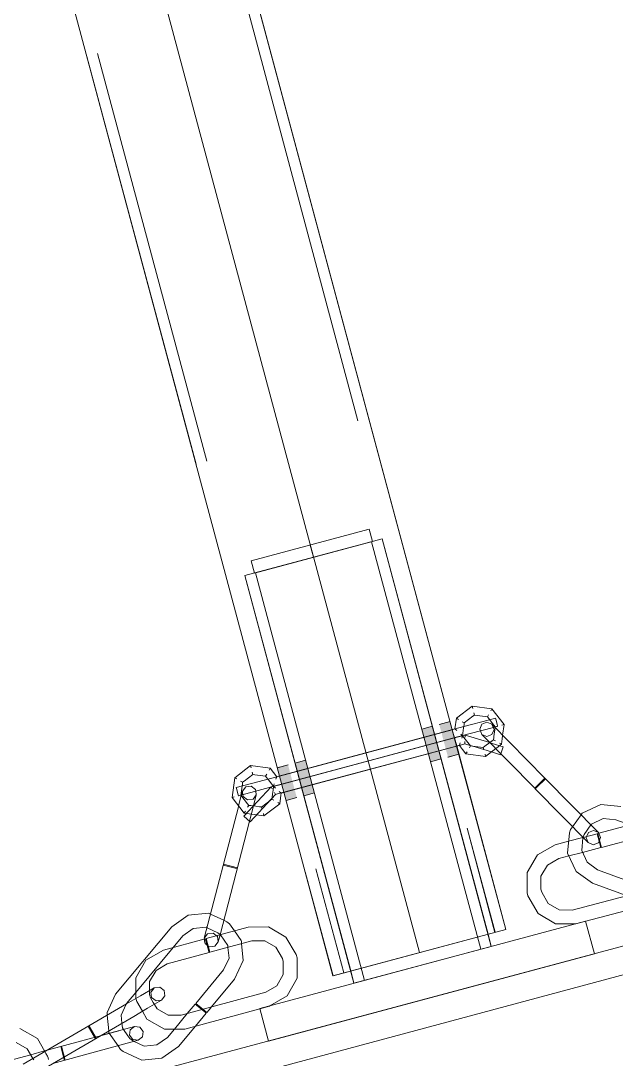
# Model space of a CAD drawing. Header units: millimetres. Extents: x -753 to 90, y 56274 to 56868.
# Drawn here: x -563.468 to -560.645, y 56689.958 to 56694.88 of the extents above; entities that cross this region are included whole.
import ezdxf

# ---------------------------------------------------------------- set-up
doc = ezdxf.new("R2010")
doc.units = ezdxf.units.MM
doc.linetypes.add('XKITLINE00', pattern=[0])
doc.linetypes.add('XKITLINE02', pattern=[4, 2, -2])
for name, color, linetype, lineweight in [('Cota', 4, 'Continuous', 0), ('Parafuso', 3, 'Continuous', 0), ('Peça', 2, 'Continuous', 0)]:
    doc.layers.add(name, color=color, linetype=linetype, lineweight=lineweight)

# ---------------------------------------------------------------- blocks, each defined once
blk = doc.blocks.new('*A625')
at = {"layer": 'Peça', "color": 1, "linetype": 'XKITLINE00', "lineweight": 0}
for p, q in [((-400.0787, 56733.508), (-663.9824, 56662.797)), ((-663.9824, 56662.6604), (-400.0445, 56733.3805))]:
    blk.add_line(p, q, dxfattribs=at)
blk = doc.blocks.new('*A836')
at = {"layer": 'Peça', "color": 7, "linetype": 'XKITLINE02', "lineweight": 0}
for p, q in [((-565.493, 56706.5073), (-561.2198, 56690.5594)), ((-566.2609, 56706.3016), (-561.9877, 56690.3536)), ((-566.2097, 56706.3153), (-561.9365, 56690.3673)), ((-561.4222, 56691.5197), (-561.4016, 56691.4425)), ((-561.169, 56690.573), (-561.9877, 56690.3536))]:
    blk.add_line(p, q, dxfattribs=at)
at = {"layer": 'Peça', "color": 4, "linetype": 'XKITLINE00', "lineweight": 0}
for p, q in [((-565.3977, 56706.3563), (-561.4222, 56691.5197)), ((-561.4016, 56691.4425), (-561.1686, 56690.5731)), ((-561.1686, 56690.5731), (-561.169, 56690.573))]:
    blk.add_line(p, q, dxfattribs=at)
blk = doc.blocks.new('*A837')
at = {"layer": 'Peça', "color": 7, "linetype": 'XKITLINE02', "lineweight": 0}
for p, q in [((-565.4932, 56706.5073), (-561.2202, 56690.5592)), ((-566.2099, 56706.3153), (-561.937, 56690.3672)), ((-561.4227, 56691.5195), (-561.402, 56691.4423)), ((-562.2418, 56691.3001), (-562.2211, 56691.2229))]:
    blk.add_line(p, q, dxfattribs=at)
at = {"layer": 'Peça', "color": 4, "linetype": 'XKITLINE00', "lineweight": 0}
for p, q in [((-565.3978, 56706.3562), (-561.4227, 56691.5195)), ((-566.2169, 56706.1368), (-562.2418, 56691.3001)), ((-561.402, 56691.4423), (-561.169, 56690.573)), ((-562.2211, 56691.2229), (-561.9881, 56690.3535)), ((-561.169, 56690.573), (-561.9881, 56690.3535))]:
    blk.add_line(p, q, dxfattribs=at)
blk = doc.blocks.new('*A1114')
at = {"layer": 'Peça', "color": 4, "linetype": 'XKITLINE00', "lineweight": 0}
for p, q in [((-560.7901, 56690.6123), (-562.3356, 56690.1982)), ((-560.7487, 56690.4577), (-560.7901, 56690.6123)), ((-562.2942, 56690.0436), (-562.3356, 56690.1982))]:
    blk.add_line(p, q, dxfattribs=at)
at = {"layer": 'Peça', "color": 7, "linetype": 'XKITLINE02', "lineweight": 0}
blk.add_line((-560.7487, 56690.4577), (-562.2942, 56690.0436), dxfattribs=at)
blk = doc.blocks.new('*A1115')
at = {"layer": 'Peça', "color": 7, "linetype": 'XKITLINE02', "lineweight": 0}
for p, q in [((-560.7901, 56690.6123), (-562.3356, 56690.1982)), ((-560.7901, 56690.6123), (-560.7487, 56690.4577)), ((-560.7487, 56690.4577), (-562.2942, 56690.0436)), ((-562.3356, 56690.1982), (-562.2942, 56690.0436))]:
    blk.add_line(p, q, dxfattribs=at)
blk = doc.blocks.new('*A1116')
at = {"layer": 'Peça', "color": 7, "linetype": 'XKITLINE02', "lineweight": 0}
for p, q in [((-562.4225, 56691.2086), (-562.4174, 56691.2283)), ((-562.422, 56691.2105), (-562.4174, 56691.2283)), ((-562.4017, 56691.249), (-562.4174, 56691.2283)), ((-562.4165, 56691.2223), (-562.4174, 56691.2283)), ((-562.4138, 56691.2025), (-562.4165, 56691.2223)), ((-562.3759, 56691.2527), (-562.4017, 56691.249)), ((-562.3552, 56691.237), (-562.3759, 56691.2527)), ((-562.354, 56691.2287), (-562.3552, 56691.237)), ((-562.4355, 56691.1584), (-562.4228, 56691.2075)), ((-562.393, 56691.1868), (-562.4138, 56691.2025)), ((-562.393, 56691.1868), (-562.3672, 56691.1904)), ((-562.3672, 56691.1904), (-562.3587, 56691.2018)), ((-562.3587, 56691.2018), (-562.3516, 56691.2112)), ((-562.3653, 56691.1582), (-562.3841, 56691.0859)), ((-562.5083, 56690.8779), (-562.4521, 56690.8633)), ((-562.5073, 56690.8818), (-562.4415, 56690.8647)), ((-562.4425, 56690.8608), (-562.4521, 56690.8633)), ((-562.4521, 56690.8633), (-562.4425, 56690.8608)), ((-562.5686, 56690.6457), (-562.5058, 56690.6167)), ((-562.5853, 56690.5811), (-562.5341, 56690.5575)), ((-562.5982, 56690.5314), (-562.5825, 56690.5521)), ((-562.5964, 56690.5181), (-562.5978, 56690.528)), ((-562.5825, 56690.5521), (-562.5568, 56690.5557)), ((-562.5568, 56690.5557), (-562.536, 56690.5401)), ((-562.536, 56690.5401), (-562.5324, 56690.5143)), ((-562.5341, 56690.5575), (-562.5235, 56690.5486)), ((-562.5236, 56690.5482), (-562.5324, 56690.5143)), ((-562.5236, 56690.5482), (-562.5273, 56690.534)), ((-562.5232, 56690.5483), (-562.5218, 56690.5472)), ((-562.5218, 56690.5472), (-562.4866, 56690.4973)), ((-562.4553, 56690.5668), (-562.4228, 56690.5209)), ((-562.7457, 56690.4878), (-562.9229, 56690.2748)), ((-562.5946, 56690.5056), (-562.5964, 56690.5181)), ((-562.5946, 56690.5056), (-562.585, 56690.4983)), ((-562.5798, 56690.4944), (-562.5738, 56690.4899)), ((-562.5738, 56690.4899), (-562.5481, 56690.4935)), ((-562.5481, 56690.4935), (-562.5324, 56690.5143)), ((-562.4866, 56690.4973), (-562.4858, 56690.4881)), ((-562.4223, 56690.5156), (-562.4228, 56690.5209)), ((-562.4223, 56690.5156), (-562.4214, 56690.5056)), ((-562.5756, 56690.4636), (-562.5782, 56690.4732)), ((-562.8572, 56690.2646), (-562.8572, 56690.2836)), ((-562.8513, 56690.2755), (-562.8427, 56690.2868)), ((-562.8427, 56690.2868), (-562.8355, 56690.2962)), ((-562.9186, 56690.2313), (-562.9225, 56690.2456)), ((-562.9186, 56690.2313), (-562.8915, 56690.1849)), ((-562.853, 56690.2492), (-562.8572, 56690.2646)), ((-562.8398, 56690.2266), (-562.853, 56690.2492)), ((-562.8478, 56690.2497), (-562.8513, 56690.2755)), ((-562.827, 56690.234), (-562.8478, 56690.2497)), ((-562.827, 56690.234), (-562.813, 56690.2359)), ((-562.813, 56690.2359), (-562.8013, 56690.2375)), ((-562.968, 56690.219), (-562.992, 56690.167)), ((-562.8398, 56690.2266), (-562.8348, 56690.218)), ((-562.6384, 56690.2227), (-562.6307, 56690.2163)), ((-562.6092, 56690.1933), (-562.5963, 56690.1825)), ((-562.6092, 56690.1933), (-562.5999, 56690.1855)), ((-562.6045, 56690.1945), (-562.5861, 56690.1792)), ((-562.5999, 56690.1855), (-562.5963, 56690.1825)), ((-562.5963, 56690.1825), (-562.5887, 56690.1761)), ((-562.5887, 56690.1761), (-562.5963, 56690.1825)), ((-562.5861, 56690.1792), (-562.5754, 56690.1922)), ((-562.5754, 56690.1922), (-562.5643, 56690.2055)), ((-562.2889, 56690.21), (-562.3353, 56690.1974)), ((-562.2889, 56690.21), (-562.2867, 56690.2113)), ((-563.0579, 56690.1666), (-563.0511, 56690.0919)), ((-562.992, 56690.167), (-562.9885, 56690.1284)), ((-562.6786, 56690.1744), (-562.7401, 56690.1005)), ((-562.5887, 56690.1761), (-562.6401, 56690.1144)), ((-563.003, 56690.0932), (-563.3425, 56690.0008)), ((-563.1483, 56690.114), (-563.114, 56690.0552)), ((-563.1448, 56690.116), (-563.1398, 56690.1074)), ((-563.1398, 56690.1074), (-563.1448, 56690.116)), ((-563.1398, 56690.1074), (-563.1106, 56690.0572)), ((-562.9814, 56690.0991), (-562.9605, 56690.0695)), ((-562.9535, 56690.0715), (-562.9502, 56690.0973)), ((-562.9296, 56690.1132), (-562.9502, 56690.0973)), ((-563.0489, 56690.0807), (-563.0071, 56690.0216)), ((-562.9512, 56690.0563), (-562.9605, 56690.0695)), ((-562.9376, 56690.0509), (-562.9535, 56690.0715)), ((-562.9512, 56690.0563), (-562.9389, 56690.0461)), ((-562.9389, 56690.0461), (-562.9309, 56690.0424)), ((-562.9376, 56690.0509), (-562.9235, 56690.0491)), ((-562.9235, 56690.0491), (-562.9118, 56690.0476)), ((-563.3556, 56689.9972), (-563.4212, 56689.9793)), ((-563.3488, 56689.9856), (-563.3538, 56689.9942)), ((-563.341, 56689.9722), (-563.3488, 56689.9856)), ((-563.2637, 56689.9621), (-563.2789, 56690.0181)), ((-563.275, 56690.0191), (-563.2572, 56689.9535)), ((-563.4066, 56689.9543), (-563.4106, 56689.9611)), ((-563.3387, 56689.9637), (-563.341, 56689.9722)), ((-563.3368, 56689.9568), (-563.3387, 56689.9637)), ((-563.2637, 56689.9621), (-563.261, 56689.9525)), ((-563.261, 56689.9525), (-563.2637, 56689.9621))]:
    blk.add_line(p, q, dxfattribs=at)
at = {"layer": 'Peça', "color": 4, "linetype": 'XKITLINE00', "lineweight": 0}
for p, q in [((-562.3516, 56691.2112), (-562.354, 56691.2287)), ((-562.4225, 56691.2086), (-562.4228, 56691.2075)), ((-562.4225, 56691.2086), (-562.422, 56691.2105)), ((-562.3516, 56691.2112), (-562.3653, 56691.1582)), ((-562.4365, 56691.1547), (-562.5982, 56690.5314)), ((-562.4365, 56691.1547), (-562.4355, 56691.1584)), ((-562.3841, 56691.0859), (-562.5236, 56690.5482)), ((-562.7526, 56690.5858), (-562.6739, 56690.6413)), ((-562.6739, 56690.6413), (-562.5781, 56690.6501)), ((-562.5781, 56690.6501), (-562.5686, 56690.6457)), ((-563.0187, 56690.266), (-562.7526, 56690.5858)), ((-562.7003, 56690.5423), (-562.6504, 56690.5775)), ((-562.6504, 56690.5775), (-562.5896, 56690.5831)), ((-562.5896, 56690.5303), (-562.3908, 56690.5844)), ((-562.5896, 56690.5831), (-562.5853, 56690.5811)), ((-562.5058, 56690.6167), (-562.4906, 56690.6097)), ((-562.4906, 56690.6097), (-562.4783, 56690.5995)), ((-562.4783, 56690.5995), (-562.4553, 56690.5668)), ((-562.3908, 56690.5844), (-562.2945, 56690.5848)), ((-562.2945, 56690.5848), (-562.2109, 56690.537)), ((-562.7922, 56690.4751), (-562.5934, 56690.5292)), ((-562.7003, 56690.5423), (-562.7457, 56690.4878)), ((-562.5978, 56690.528), (-562.5982, 56690.5314)), ((-562.5934, 56690.5292), (-562.5908, 56690.5196)), ((-562.5896, 56690.5303), (-562.5717, 56690.4647)), ((-562.5235, 56690.5486), (-562.5232, 56690.5483)), ((-562.2109, 56690.537), (-562.1625, 56690.4538)), ((-562.5908, 56690.5196), (-562.5756, 56690.4636)), ((-562.585, 56690.4983), (-562.5798, 56690.4944)), ((-562.3729, 56690.5188), (-562.5717, 56690.4647)), ((-562.4858, 56690.4881), (-562.481, 56690.4365)), ((-562.4214, 56690.5056), (-562.414, 56690.425)), ((-562.3118, 56690.519), (-562.3729, 56690.5188)), ((-562.3118, 56690.519), (-562.2588, 56690.4887)), ((-562.2281, 56690.4359), (-562.2588, 56690.4887)), ((-562.9232, 56690.343), (-562.8754, 56690.4266)), ((-562.8754, 56690.4266), (-562.7922, 56690.4751)), ((-562.7743, 56690.4095), (-562.5756, 56690.4636)), ((-562.5066, 56690.3811), (-562.481, 56690.4365)), ((-562.2239, 56690.4205), (-562.2281, 56690.4359)), ((-562.1625, 56690.4538), (-562.1583, 56690.4384)), ((-562.1579, 56690.3421), (-562.1583, 56690.4384)), ((-562.8574, 56690.3257), (-562.8271, 56690.3787)), ((-562.8271, 56690.3787), (-562.7743, 56690.4095)), ((-562.6384, 56690.2227), (-562.5066, 56690.3811)), ((-562.4544, 56690.3376), (-562.414, 56690.425)), ((-562.2236, 56690.3594), (-562.2239, 56690.4205)), ((-562.9228, 56690.2468), (-562.9232, 56690.343)), ((-562.5643, 56690.2055), (-562.4544, 56690.3376)), ((-562.2539, 56690.3064), (-562.2236, 56690.3594)), ((-562.2057, 56690.2585), (-562.1579, 56690.3421)), ((-562.8355, 56690.2962), (-562.9012, 56690.258)), ((-562.8572, 56690.2836), (-562.8574, 56690.3257)), ((-562.8097, 56690.2997), (-562.8355, 56690.2962)), ((-562.789, 56690.284), (-562.8097, 56690.2997)), ((-562.7855, 56690.2582), (-562.789, 56690.284)), ((-562.3067, 56690.2756), (-562.2539, 56690.3064)), ((-563.059, 56690.1786), (-563.0187, 56690.266)), ((-562.9012, 56690.258), (-562.9668, 56690.2197)), ((-562.9229, 56690.2748), (-562.9664, 56690.2225)), ((-562.9225, 56690.2456), (-562.9228, 56690.2468)), ((-562.8013, 56690.2375), (-562.8669, 56690.1992)), ((-562.8013, 56690.2375), (-562.7855, 56690.2582)), ((-562.7081, 56690.1663), (-562.3067, 56690.2756)), ((-562.2867, 56690.2113), (-562.2057, 56690.2585)), ((-562.9668, 56690.2197), (-563.4576, 56689.9337)), ((-562.9664, 56690.2225), (-562.968, 56690.219)), ((-562.8669, 56690.1992), (-562.9326, 56690.161)), ((-562.8915, 56690.1849), (-562.8701, 56690.1481)), ((-562.8348, 56690.218), (-562.8222, 56690.1964)), ((-562.8222, 56690.1964), (-562.7692, 56690.1661)), ((-562.3353, 56690.1974), (-562.6902, 56690.1007)), ((-562.641, 56690.2196), (-562.6786, 56690.1744)), ((-562.641, 56690.2196), (-562.6092, 56690.1933)), ((-562.6384, 56690.2227), (-562.6123, 56690.201)), ((-562.6123, 56690.201), (-562.6045, 56690.1945)), ((-562.9326, 56690.161), (-563.4233, 56689.875)), ((-563.059, 56690.1786), (-563.0579, 56690.1666)), ((-562.8701, 56690.1481), (-562.7865, 56690.1003)), ((-562.7692, 56690.1661), (-562.7081, 56690.1663)), ((-563.4731, 56690.1032), (-563.3895, 56690.0554)), ((-562.9296, 56690.1132), (-563.089, 56690.0698)), ((-563.0503, 56690.0827), (-563.0511, 56690.0919)), ((-563.0503, 56690.0827), (-563.0489, 56690.0807)), ((-562.9885, 56690.1284), (-562.9864, 56690.1062)), ((-562.9864, 56690.1062), (-562.9814, 56690.0991)), ((-562.9038, 56690.1099), (-562.9296, 56690.1132)), ((-562.8879, 56690.0893), (-562.9038, 56690.1099)), ((-562.8912, 56690.0635), (-562.8879, 56690.0893)), ((-562.7865, 56690.1003), (-562.6902, 56690.1007)), ((-562.7401, 56690.1005), (-562.7727, 56690.0613)), ((-562.6401, 56690.1144), (-562.7205, 56690.0178)), ((-563.4904, 56690.0374), (-563.4374, 56690.0071)), ((-563.3538, 56689.9942), (-563.3895, 56690.0554)), ((-562.9118, 56690.0476), (-563.316, 56689.9375)), ((-562.9309, 56690.0424), (-562.8834, 56690.0205)), ((-562.9118, 56690.0476), (-562.8912, 56690.0635)), ((-562.8226, 56690.0261), (-562.7727, 56690.0613)), ((-563.4106, 56689.9611), (-563.4374, 56690.0071)), ((-563.3425, 56690.0008), (-563.3556, 56689.9972)), ((-563.0071, 56690.0216), (-562.9947, 56690.004)), ((-562.9824, 56689.9938), (-562.9947, 56690.004)), ((-562.895, 56689.9535), (-562.9824, 56689.9938)), ((-562.8834, 56690.0205), (-562.8226, 56690.0261)), ((-562.7991, 56689.9623), (-562.7205, 56690.0178)), ((-563.4212, 56689.9793), (-563.6243, 56689.924)), ((-562.895, 56689.9535), (-562.7991, 56689.9623))]:
    blk.add_line(p, q, dxfattribs=at)
blk = doc.blocks.new('*A1117')
at = {"layer": 'Peça', "color": 4, "linetype": 'XKITLINE00', "lineweight": 0}
for p, q in [((-561.2453, 56691.5672), (-561.3677, 56691.5344)), ((-561.2893, 56691.514), (-561.3734, 56691.4915)), ((-561.2189, 56691.5329), (-561.2214, 56691.5322)), ((-561.3733, 56691.4915), (-561.362, 56691.4945)), ((-561.362, 56691.4945), (-561.3621, 56691.4841)), ((-561.362, 56691.4945), (-561.2444, 56691.4586)), ((-561.3381, 56691.4454), (-561.3246, 56691.4413)), ((-561.2364, 56691.4143), (-561.1932, 56691.4011)), ((-561.1919, 56691.4053), (-561.1932, 56691.4011)), ((-562.3791, 56691.3495), (-562.454, 56691.2921)), ((-562.2856, 56691.3372), (-562.3791, 56691.3495)), ((-562.3791, 56691.3495), (-562.3763, 56691.3391)), ((-562.3679, 56691.3077), (-562.3707, 56691.3182)), ((-562.2856, 56691.3372), (-562.291, 56691.3278)), ((-562.2545, 56691.2967), (-562.2856, 56691.3372)), ((-562.454, 56691.2921), (-562.4663, 56691.1985)), ((-562.454, 56691.2921), (-562.4446, 56691.2867)), ((-562.4165, 56691.2704), (-562.4259, 56691.2758)), ((-562.4178, 56691.2605), (-562.4165, 56691.2704)), ((-562.4085, 56691.2765), (-562.4165, 56691.2704)), ((-562.3679, 56691.3077), (-562.4085, 56691.2765)), ((-562.358, 56691.3064), (-562.3679, 56691.3077)), ((-562.358, 56691.3064), (-562.3072, 56691.2997)), ((-562.3072, 56691.2997), (-562.3018, 56691.3091)), ((-562.3011, 56691.2918), (-562.3072, 56691.2997)), ((-562.2963, 56691.2856), (-562.3011, 56691.2918)), ((-562.4178, 56691.2605), (-562.4188, 56691.2528)), ((-562.2351, 56691.2095), (-562.2338, 56691.2194)), ((-562.4663, 56691.1985), (-562.4558, 56691.2013)), ((-562.4663, 56691.1985), (-562.4088, 56691.1237)), ((-562.4245, 56691.2097), (-562.3933, 56691.1691)), ((-562.3933, 56691.1691), (-562.3872, 56691.1612)), ((-562.3153, 56691.1113), (-562.2404, 56691.1688)), ((-562.2859, 56691.1844), (-562.2779, 56691.1904)), ((-562.2779, 56691.1904), (-562.2775, 56691.1937)), ((-562.2779, 56691.1904), (-562.2685, 56691.185)), ((-562.2404, 56691.1688), (-562.2498, 56691.1742)), ((-562.2404, 56691.1688), (-562.237, 56691.1951)), ((-562.237, 56691.1951), (-562.2351, 56691.2095)), ((-562.4088, 56691.1237), (-562.4034, 56691.133)), ((-562.4088, 56691.1237), (-562.3987, 56691.1223)), ((-562.3872, 56691.1612), (-562.3926, 56691.1518)), ((-562.3872, 56691.1612), (-562.3773, 56691.1599)), ((-562.3773, 56691.1599), (-562.3652, 56691.1583)), ((-562.35, 56691.1159), (-562.3153, 56691.1113)), ((-562.3237, 56691.1427), (-562.324, 56691.1438)), ((-562.3153, 56691.1113), (-562.3181, 56691.1218))]:
    blk.add_line(p, q, dxfattribs=at)
at = {"layer": 'Peça', "color": 7, "linetype": 'XKITLINE02', "lineweight": 0}
for p, q in [((-561.2177, 56691.5746), (-561.2453, 56691.5672)), ((-561.2151, 56691.5649), (-561.2177, 56691.5746)), ((-561.2151, 56691.5649), (-561.2177, 56691.5746)), ((-561.2114, 56691.5511), (-561.2151, 56691.5649)), ((-561.21, 56691.5456), (-561.2151, 56691.5649)), ((-561.3677, 56691.5344), (-562.2448, 56691.2993)), ((-561.2214, 56691.5322), (-561.2893, 56691.514)), ((-561.2189, 56691.5329), (-561.2074, 56691.5359)), ((-561.21, 56691.5456), (-561.2114, 56691.5511)), ((-561.21, 56691.5456), (-561.2074, 56691.5359)), ((-561.2074, 56691.5359), (-561.21, 56691.5456)), ((-561.3827, 56691.489), (-562.2699, 56691.2511)), ((-561.3734, 56691.4915), (-562.1529, 56691.2825)), ((-561.3827, 56691.489), (-561.3733, 56691.4915)), ((-561.3627, 56691.4529), (-561.3625, 56691.4633)), ((-561.3627, 56691.4529), (-561.3625, 56691.4608)), ((-561.3625, 56691.4608), (-561.3625, 56691.4633)), ((-561.3621, 56691.4841), (-561.362, 56691.4945)), ((-561.3723, 56691.4503), (-562.2338, 56691.2194)), ((-561.3627, 56691.4529), (-561.3723, 56691.4503)), ((-561.3531, 56691.45), (-561.3627, 56691.4529)), ((-561.3531, 56691.45), (-561.3381, 56691.4454)), ((-561.3246, 56691.4413), (-561.2364, 56691.4143)), ((-561.2444, 56691.4586), (-561.2327, 56691.455)), ((-561.2327, 56691.455), (-561.1815, 56691.4393)), ((-561.1844, 56691.4298), (-561.1919, 56691.4053)), ((-561.1903, 56691.4107), (-561.1844, 56691.4298)), ((-561.1844, 56691.4298), (-561.1815, 56691.4393)), ((-561.1815, 56691.4393), (-561.1844, 56691.4298)), ((-562.3763, 56691.3391), (-562.3791, 56691.3495)), ((-562.3707, 56691.3182), (-562.3679, 56691.3077)), ((-562.291, 56691.3278), (-562.2856, 56691.3372)), ((-562.454, 56691.2921), (-562.4446, 56691.2867)), ((-562.4259, 56691.2758), (-562.4165, 56691.2704)), ((-562.3018, 56691.3091), (-562.3072, 56691.2997)), ((-562.2923, 56691.2803), (-562.2963, 56691.2856)), ((-562.2923, 56691.2803), (-562.2699, 56691.2511)), ((-562.2545, 56691.2967), (-562.2583, 56691.2853)), ((-562.2583, 56691.2853), (-562.2545, 56691.2967)), ((-562.2448, 56691.2993), (-562.2545, 56691.2967)), ((-562.4232, 56691.2196), (-562.4245, 56691.2097)), ((-562.4188, 56691.2528), (-562.4232, 56691.2196)), ((-562.2766, 56691.2004), (-562.2747, 56691.2147)), ((-562.2747, 56691.2147), (-562.2723, 56691.233)), ((-562.2723, 56691.233), (-562.2699, 56691.2511)), ((-562.2661, 56691.2625), (-562.2699, 56691.2511)), ((-562.2699, 56691.2511), (-562.2661, 56691.2625)), ((-562.2699, 56691.2511), (-562.2609, 56691.2432)), ((-562.2609, 56691.2432), (-562.2699, 56691.2511)), ((-562.2338, 56691.2194), (-562.2428, 56691.2274)), ((-562.2428, 56691.2274), (-562.2338, 56691.2194)), ((-562.4663, 56691.1985), (-562.4558, 56691.2013)), ((-562.4245, 56691.2097), (-562.4349, 56691.2069)), ((-562.4349, 56691.2069), (-562.4245, 56691.2097)), ((-562.2859, 56691.1844), (-562.3265, 56691.1532)), ((-562.2685, 56691.185), (-562.2779, 56691.1904)), ((-562.2775, 56691.1937), (-562.2766, 56691.2004)), ((-562.2498, 56691.1742), (-562.2404, 56691.1688)), ((-562.4088, 56691.1237), (-562.4034, 56691.133)), ((-562.3987, 56691.1223), (-562.3622, 56691.1175)), ((-562.3926, 56691.1518), (-562.3872, 56691.1612)), ((-562.3652, 56691.1583), (-562.3531, 56691.1567)), ((-562.3622, 56691.1175), (-562.35, 56691.1159)), ((-562.3531, 56691.1567), (-562.3364, 56691.1545)), ((-562.3364, 56691.1545), (-562.3287, 56691.1535)), ((-562.3287, 56691.1535), (-562.3265, 56691.1532)), ((-562.324, 56691.1438), (-562.3265, 56691.1532)), ((-562.3265, 56691.1532), (-562.3237, 56691.1427)), ((-562.3153, 56691.1113), (-562.3181, 56691.1218))]:
    blk.add_line(p, q, dxfattribs=at)
blk = doc.blocks.new('*A1118')
at = {"layer": 'Peça', "color": 7, "linetype": 'XKITLINE02', "lineweight": 0}
for p, q in [((-561.8159, 56692.4702), (-562.3762, 56692.3201)), ((-561.8159, 56692.4702), (-561.8297, 56692.4665)), ((-561.8004, 56692.4122), (-561.8159, 56692.4702)), ((-562.3607, 56692.2621), (-561.8004, 56692.4122)), ((-562.0961, 56692.3951), (-562.0805, 56692.3372)), ((-562.3607, 56692.2621), (-562.3762, 56692.3201))]:
    blk.add_line(p, q, dxfattribs=at)
blk = doc.blocks.new('*A1119')
at = {"layer": 'Peça', "color": 7, "linetype": 'XKITLINE02', "lineweight": 0}
for p, q in [((-562.4061, 56692.2499), (-561.755, 56692.4244)), ((-561.2876, 56690.4791), (-561.8053, 56692.4109)), ((-561.755, 56692.4244), (-561.2374, 56690.4925)), ((-562.4061, 56692.2499), (-561.8884, 56690.3181)), ((-562.3558, 56692.2634), (-561.8382, 56690.3316)), ((-561.2374, 56690.4925), (-561.8884, 56690.3181))]:
    blk.add_line(p, q, dxfattribs=at)
blk = doc.blocks.new('*A1120')
at = {"layer": 'Parafuso', "color": 7, "linetype": 'XKITLINE02', "lineweight": 0}
for p, q in [((-561.5672, 56691.5223), (-561.5169, 56691.5357)), ((-561.4838, 56691.5446), (-561.4326, 56691.5583)), ((-562.1679, 56691.3613), (-562.1177, 56691.3748)), ((-561.5258, 56691.3677), (-561.4755, 56691.3812)), ((-561.4424, 56691.3901), (-561.3912, 56691.4038)), ((-562.2517, 56691.3389), (-562.2005, 56691.3526)), ((-562.1265, 56691.2068), (-562.0763, 56691.2202)), ((-562.2103, 56691.1843), (-562.1591, 56691.198))]:
    blk.add_line(p, q, dxfattribs=at)
blk = doc.blocks.new('*A1121')
at = {"layer": 'Parafuso'}
for points in [[(-561.5672, 56691.5223), (-561.5169, 56691.5357), (-561.4755, 56691.3812), (-561.5258, 56691.3677)], [(-561.4842, 56691.5445), (-561.433, 56691.5582), (-561.3916, 56691.4037), (-561.4428, 56691.3899)], [(-562.1679, 56691.3613), (-562.1177, 56691.3748), (-562.0763, 56691.2202), (-562.1265, 56691.2068)], [(-562.2521, 56691.3388), (-562.2009, 56691.3525), (-562.1595, 56691.1979), (-562.2107, 56691.1842)]]:
    blk.add_hatch(color=7, dxfattribs=at).paths.add_polyline_path(points, flags=17)
at = {"layer": 'Parafuso', "color": 7, "linetype": 'XKITLINE00', "lineweight": 0}
for p, q in [((-561.5169, 56691.5357), (-561.5672, 56691.5223)), ((-561.433, 56691.5582), (-561.4842, 56691.5445)), ((-562.1177, 56691.3748), (-562.1679, 56691.3613)), ((-561.4755, 56691.3812), (-561.5258, 56691.3677)), ((-561.3916, 56691.4037), (-561.4428, 56691.3899)), ((-562.2009, 56691.3525), (-562.2521, 56691.3388)), ((-562.0763, 56691.2202), (-562.1265, 56691.2068)), ((-562.1595, 56691.1979), (-562.2107, 56691.1842))]:
    blk.add_line(p, q, dxfattribs=at)
blk = doc.blocks.new('*A1124')
at = {"layer": 'Peça', "color": 4, "linetype": 'XKITLINE00', "lineweight": 0}
for p, q in [((-561.2823, 56691.5457), (-561.2925, 56691.5217)), ((-561.2925, 56691.5217), (-561.2827, 56691.4976)), ((-561.2582, 56691.5554), (-561.2823, 56691.5457)), ((-561.2343, 56691.5453), (-561.2582, 56691.5554)), ((-561.2343, 56691.5453), (-560.9831, 56691.2901)), ((-561.2827, 56691.4976), (-561.0316, 56691.2424)), ((-560.9902, 56691.2832), (-561.0316, 56691.2424)), ((-561.0217, 56691.2466), (-560.9803, 56691.2873)), ((-560.9831, 56691.2901), (-560.9902, 56691.2832)), ((-560.9831, 56691.2901), (-560.7292, 56691.0321)), ((-561.0288, 56691.2396), (-561.0316, 56691.2424)), ((-561.0288, 56691.2396), (-561.0217, 56691.2466)), ((-561.0288, 56691.2396), (-560.7777, 56690.9844)), ((-560.806, 56691.1249), (-560.7186, 56691.1652)), ((-560.7186, 56691.1652), (-560.6227, 56691.1564)), ((-560.806, 56691.1249), (-560.812, 56691.1163)), ((-560.7625, 56691.0726), (-560.7652, 56691.0688)), ((-560.7625, 56691.0726), (-560.707, 56691.0982)), ((-560.5797, 56691.0681), (-560.7279, 56691.029)), ((-560.707, 56691.0982), (-560.6462, 56691.0926)), ((-560.2559, 56690.9488), (-560.6462, 56691.0926)), ((-560.8759, 56690.9353), (-560.8671, 56691.0312)), ((-560.8671, 56691.0312), (-560.8615, 56691.0462)), ((-560.8615, 56691.0462), (-560.8519, 56691.0599)), ((-560.7194, 56691.008), (-560.7292, 56691.0321)), ((-561.0189, 56690.9266), (-560.9353, 56690.9744)), ((-560.8707, 56690.9914), (-560.9353, 56690.9744)), ((-560.8088, 56690.9469), (-560.8033, 56691.0077)), ((-560.8033, 56691.0077), (-560.8025, 56691.0097)), ((-560.8023, 56691.0094), (-560.8027, 56691.0093)), ((-560.7777, 56690.9844), (-560.7537, 56690.9743)), ((-560.7537, 56690.9743), (-560.7296, 56690.9841)), ((-560.7296, 56690.9841), (-560.7194, 56691.008)), ((-560.7267, 56690.9909), (-560.7188, 56690.9611)), ((-560.7241, 56690.9969), (-560.7175, 56690.9718)), ((-560.7149, 56690.9621), (-560.7175, 56690.9718)), ((-560.5157, 56691.0146), (-560.7149, 56690.9621)), ((-561.0674, 56690.8434), (-561.0189, 56690.9266)), ((-560.8694, 56690.9214), (-560.918, 56690.9086)), ((-560.8355, 56690.8479), (-560.8759, 56690.9353)), ((-560.7833, 56690.8914), (-560.8088, 56690.9469)), ((-560.7188, 56690.9611), (-560.8049, 56690.9384)), ((-561.0018, 56690.8255), (-560.971, 56690.8783)), ((-560.971, 56690.8783), (-560.918, 56690.9086)), ((-560.7833, 56690.8914), (-560.7334, 56690.8562)), ((-561.0674, 56690.8434), (-561.0678, 56690.7471)), ((-561.002, 56690.7644), (-561.0018, 56690.8255)), ((-560.8355, 56690.8479), (-560.7569, 56690.7924)), ((-560.7334, 56690.8562), (-560.5401, 56690.7849)), ((-560.7569, 56690.7924), (-560.5636, 56690.7211)), ((-561.0678, 56690.7471), (-561.0637, 56690.7316)), ((-561.0159, 56690.648), (-561.0637, 56690.7316)), ((-560.998, 56690.749), (-561.002, 56690.7644)), ((-560.9676, 56690.6959), (-560.998, 56690.749)), ((-560.5957, 56690.733), (-560.8538, 56690.6649)), ((-560.9676, 56690.6959), (-560.9149, 56690.6652)), ((-560.4844, 56690.692), (-560.7899, 56690.6115)), ((-561.0159, 56690.648), (-560.9327, 56690.5996)), ((-560.9149, 56690.6652), (-560.8538, 56690.6649)), ((-560.8389, 56690.5992), (-560.9327, 56690.5996))]:
    blk.add_line(p, q, dxfattribs=at)
at = {"layer": 'Peça', "color": 7, "linetype": 'XKITLINE02', "lineweight": 0}
for p, q in [((-561.2346, 56691.4972), (-561.2245, 56691.5212)), ((-561.2298, 56691.5343), (-561.2343, 56691.5453)), ((-561.2245, 56691.5212), (-561.2298, 56691.5343)), ((-561.2827, 56691.4976), (-561.2588, 56691.4874)), ((-561.2588, 56691.4874), (-561.2346, 56691.4972)), ((-561.0217, 56691.2466), (-561.0288, 56691.2396)), ((-560.812, 56691.1163), (-560.8519, 56691.0599)), ((-560.7652, 56691.0688), (-560.7977, 56691.0227)), ((-560.8025, 56691.0097), (-560.7987, 56691.02)), ((-560.7361, 56691.0269), (-560.8023, 56691.0094)), ((-560.7987, 56691.02), (-560.7977, 56691.0227)), ((-560.7874, 56691.0086), (-560.7773, 56691.0325)), ((-560.7773, 56691.0325), (-560.7532, 56691.0423)), ((-560.7532, 56691.0423), (-560.7401, 56691.0367)), ((-560.7401, 56691.0367), (-560.7292, 56691.0321)), ((-560.7361, 56691.0269), (-560.7267, 56690.9909)), ((-560.7323, 56691.0279), (-560.7279, 56691.029)), ((-560.7323, 56691.0279), (-560.7241, 56690.9969)), ((-560.8027, 56691.0093), (-560.8707, 56690.9914)), ((-560.7821, 56690.9954), (-560.7874, 56691.0086)), ((-560.7777, 56690.9844), (-560.7821, 56690.9954)), ((-560.7175, 56690.9718), (-560.7149, 56690.9621)), ((-560.8049, 56690.9384), (-560.8694, 56690.9214)), ((-560.8364, 56690.5992), (-560.8389, 56690.5992)), ((-560.7899, 56690.6115), (-560.8364, 56690.5992))]:
    blk.add_line(p, q, dxfattribs=at)
blk = doc.blocks.new('*A1125')
at = {"layer": 'Peça', "color": 4, "linetype": 'XKITLINE00', "lineweight": 0}
for p, q in [((-561.4029, 56691.5737), (-561.328, 56691.6312)), ((-561.328, 56691.6312), (-561.2345, 56691.6188)), ((-561.3252, 56691.6207), (-561.328, 56691.6312)), ((-561.2399, 56691.6095), (-561.2345, 56691.6188)), ((-561.2345, 56691.6188), (-561.177, 56691.544)), ((-561.4096, 56691.5231), (-561.4029, 56691.5737)), ((-561.4029, 56691.5737), (-561.3935, 56691.5683)), ((-561.3247, 56691.5833), (-561.3654, 56691.5521)), ((-561.3247, 56691.5833), (-561.3168, 56691.5893)), ((-561.3196, 56691.5998), (-561.3168, 56691.5893)), ((-561.3168, 56691.5893), (-561.266, 56691.5827)), ((-561.266, 56691.5827), (-561.2561, 56691.5813)), ((-561.2507, 56691.5907), (-561.2561, 56691.5813)), ((-561.2561, 56691.5813), (-561.2249, 56691.5407)), ((-561.4192, 56691.5205), (-561.4226, 56691.5196)), ((-561.4192, 56691.5205), (-561.4096, 56691.5231)), ((-561.4096, 56691.5231), (-561.4005, 56691.5152)), ((-561.3748, 56691.5575), (-561.3654, 56691.5521)), ((-561.3686, 56691.5278), (-561.3734, 56691.4914)), ((-561.3667, 56691.5422), (-561.3686, 56691.5278)), ((-561.3667, 56691.5422), (-561.3654, 56691.5521)), ((-561.2249, 56691.5407), (-561.2188, 56691.5328)), ((-561.2188, 56691.5328), (-561.2192, 56691.53)), ((-561.2084, 56691.5356), (-561.2188, 56691.5328)), ((-561.1875, 56691.5412), (-561.177, 56691.544)), ((-561.1836, 56691.4938), (-561.177, 56691.544)), ((-561.3734, 56691.4914), (-561.4123, 56691.4809)), ((-561.4089, 56691.4819), (-561.4123, 56691.4809)), ((-561.3824, 56691.4993), (-561.3734, 56691.4914)), ((-561.3773, 56691.48), (-561.3734, 56691.4914)), ((-561.3361, 56691.4428), (-561.3734, 56691.4914)), ((-561.3985, 56691.4432), (-561.4019, 56691.4423)), ((-561.3985, 56691.4432), (-561.3889, 56691.4458)), ((-561.3889, 56691.4458), (-561.385, 56691.4572)), ((-561.3828, 56691.4379), (-561.3889, 56691.4458)), ((-561.3828, 56691.4379), (-561.3739, 56691.4264)), ((-561.3739, 56691.4264), (-561.3578, 56691.4053)), ((-561.3578, 56691.4053), (-561.3523, 56691.4147)), ((-561.3415, 56691.4334), (-561.3361, 56691.4428)), ((-561.3262, 56691.4415), (-561.3361, 56691.4428)), ((-561.3262, 56691.4415), (-561.2754, 56691.4348)), ((-561.2675, 56691.4409), (-561.2754, 56691.4348)), ((-561.2726, 56691.4243), (-561.2754, 56691.4348)), ((-561.2444, 56691.4586), (-561.2675, 56691.4409)), ((-561.2642, 56691.393), (-561.2161, 56691.4299)), ((-561.3578, 56691.4053), (-561.2642, 56691.393)), ((-561.267, 56691.4034), (-561.2642, 56691.393)), ((-562.2418, 56691.3002), (-562.4463, 56691.2454)), ((-562.4437, 56691.2357), (-562.4463, 56691.2454)), ((-562.4386, 56691.2164), (-562.4437, 56691.2357)), ((-562.436, 56691.2068), (-562.4386, 56691.2164)), ((-562.2315, 56691.2615), (-562.436, 56691.2068)), ((-562.2814, 56691.2482), (-562.4101, 56691.1102)), ((-562.2315, 56691.2615), (-562.2814, 56691.2482)), ((-562.276, 56691.2392), (-562.2814, 56691.2482)), ((-562.26, 56691.2125), (-562.2653, 56691.2214)), ((-562.2503, 56691.2151), (-562.26, 56691.2125)), ((-562.2211, 56691.2229), (-562.2503, 56691.2151)), ((-562.26, 56691.2125), (-562.3808, 56691.0829)), ((-562.4101, 56691.1102), (-562.3808, 56691.0829))]:
    blk.add_line(p, q, dxfattribs=at)
at = {"layer": 'Peça', "color": 7, "linetype": 'XKITLINE02', "lineweight": 0}
for p, q in [((-561.328, 56691.6312), (-561.3252, 56691.6207)), ((-561.2345, 56691.6188), (-561.2399, 56691.6095)), ((-561.4029, 56691.5737), (-561.3935, 56691.5683)), ((-561.3168, 56691.5893), (-561.3196, 56691.5998)), ((-561.2561, 56691.5813), (-561.2507, 56691.5907)), ((-561.4226, 56691.5196), (-562.2418, 56691.3002)), ((-561.4096, 56691.5231), (-561.4005, 56691.5152)), ((-561.3654, 56691.5521), (-561.3748, 56691.5575)), ((-561.2192, 56691.53), (-561.2248, 56691.4872)), ((-561.2188, 56691.5328), (-561.2084, 56691.5356)), ((-561.177, 56691.544), (-561.1875, 56691.5412)), ((-561.4123, 56691.4809), (-562.2315, 56691.2615)), ((-561.4123, 56691.4809), (-562.2315, 56691.2615)), ((-561.3734, 56691.4914), (-561.3824, 56691.4993)), ((-561.3734, 56691.4914), (-561.3773, 56691.48)), ((-561.2364, 56691.4647), (-561.2444, 56691.4586)), ((-561.2364, 56691.4647), (-561.2348, 56691.466)), ((-561.2348, 56691.466), (-561.2268, 56691.4721)), ((-561.2255, 56691.482), (-561.2268, 56691.4721)), ((-561.2268, 56691.4721), (-561.2175, 56691.4666)), ((-561.2175, 56691.4666), (-561.2268, 56691.4721)), ((-561.2255, 56691.482), (-561.2248, 56691.4872)), ((-561.1893, 56691.4504), (-561.1876, 56691.4636)), ((-561.1876, 56691.4636), (-561.1859, 56691.4768)), ((-561.1859, 56691.4768), (-561.1839, 56691.4914)), ((-561.1839, 56691.4914), (-561.1836, 56691.4938)), ((-561.4019, 56691.4423), (-562.2211, 56691.2229)), ((-561.3889, 56691.4458), (-561.385, 56691.4572)), ((-561.3578, 56691.4053), (-561.3523, 56691.4147)), ((-561.3361, 56691.4428), (-561.3415, 56691.4334)), ((-561.2754, 56691.4348), (-561.2726, 56691.4243)), ((-561.2104, 56691.4342), (-561.2161, 56691.4299)), ((-561.2104, 56691.4342), (-561.1893, 56691.4504)), ((-561.1987, 56691.4558), (-561.1893, 56691.4504)), ((-561.1987, 56691.4558), (-561.1893, 56691.4504)), ((-561.2642, 56691.393), (-561.267, 56691.4034)), ((-562.4463, 56691.2454), (-562.4437, 56691.2357)), ((-562.4437, 56691.2357), (-562.4386, 56691.2164)), ((-562.4386, 56691.2164), (-562.436, 56691.2068)), ((-562.2814, 56691.2482), (-562.276, 56691.2392)), ((-562.26, 56691.2125), (-562.2653, 56691.2214))]:
    blk.add_line(p, q, dxfattribs=at)
blk = doc.blocks.new('*A1126')
at = {"layer": 'Peça', "color": 7, "linetype": 'XKITLINE02', "lineweight": 0}
for p, q in [((-562.3762, 56692.3201), (-561.8159, 56692.4702)), ((-561.8159, 56692.4702), (-561.8004, 56692.4122)), ((-561.8004, 56692.4122), (-562.3607, 56692.2621)), ((-561.8004, 56692.4122), (-561.8141, 56692.4085)), ((-562.0961, 56692.3951), (-562.0805, 56692.3372)), ((-562.3607, 56692.2621), (-562.3762, 56692.3201))]:
    blk.add_line(p, q, dxfattribs=at)
blk = doc.blocks.new('*A1127')
at = {"layer": 'Peça', "color": 7, "linetype": 'XKITLINE02', "lineweight": 0}
for p, q in [((-562.4061, 56692.2499), (-561.755, 56692.4244)), ((-561.8053, 56692.4109), (-561.2876, 56690.4791)), ((-561.755, 56692.4244), (-561.2529, 56690.5505)), ((-562.4061, 56692.2499), (-561.904, 56690.3761)), ((-562.3558, 56692.2634), (-561.8382, 56690.3316)), ((-561.2374, 56690.4925), (-561.8884, 56690.3181))]:
    blk.add_line(p, q, dxfattribs=at)
at = {"layer": 'Peça', "color": 4, "linetype": 'XKITLINE00', "lineweight": 0}
for p, q in [((-561.2529, 56690.5505), (-561.2374, 56690.4925)), ((-561.904, 56690.3761), (-561.8884, 56690.3181))]:
    blk.add_line(p, q, dxfattribs=at)
blk = doc.blocks.new('*A2184')
at = {"layer": 'Cota', "color": 7, "linetype": 'XKITLINE00', "lineweight": 0}
blk.add_line((-561.5782, 56690.4634), (-580.9599, 56762.7979), dxfattribs=at)
blk = doc.blocks.new('*A2185')
at = {"layer": 'Cota', "color": 7, "linetype": 'XKITLINE00', "lineweight": 0}
blk.add_line((-561.5782, 56690.4634), (-580.9599, 56762.7979), dxfattribs=at)

msp = doc.modelspace()

# ---------------------------------------------------------------- block references
at = {"lineweight": 0}
for name in ['*A2185', '*A2184', '*A625', '*A837', '*A836', '*A1118', '*A1126', '*A1119', '*A1127', '*A1125', '*A1124', '*A1117', '*A1121', '*A1120', '*A1116', '*A1114', '*A1115']:
    msp.add_blockref(name, (0, 0), dxfattribs=at)

doc.saveas('drawing.dxf')
